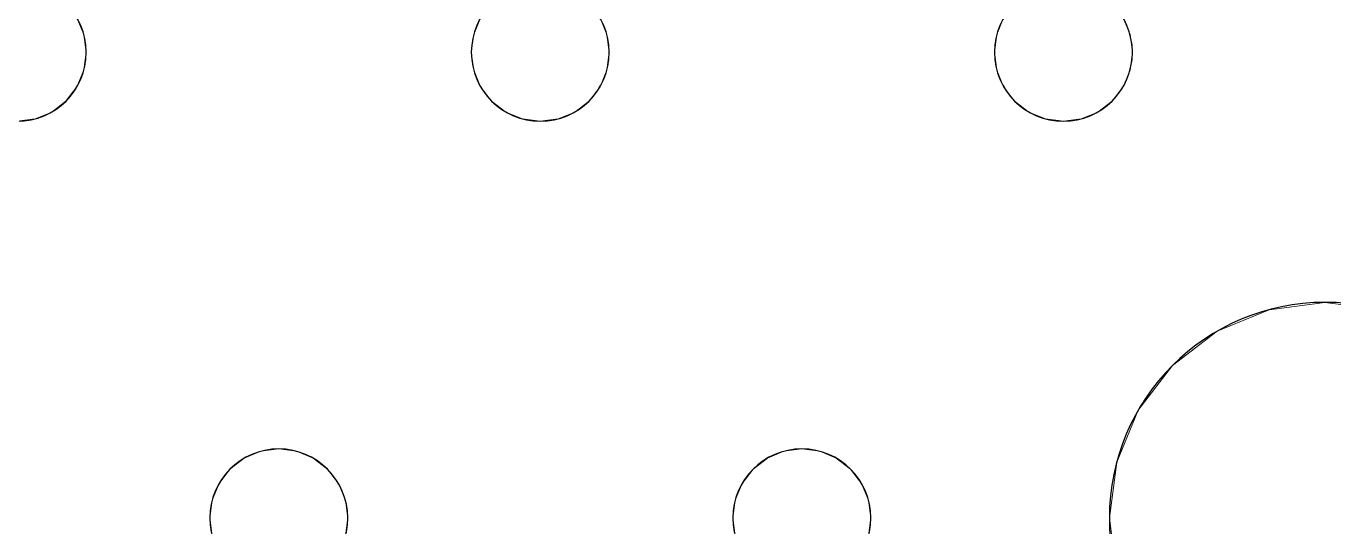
# Model space of a CAD drawing. Header units: millimetres. Extents: x -1 to 1601, y -701 to 1.
# Drawn here: x 1109 to 1184.8, y -233.5 to -204.5 of the extents above; entities that cross this region are included whole.
import ezdxf

# ---------------------------------------------------------------- set-up
doc = ezdxf.new("R2010")
doc.units = ezdxf.units.MM
doc.layers.add('IQ_200_3D', color=1, linetype='Continuous')
doc.layers.add('IQ_204_2D', color=7, linetype='Continuous')

msp = doc.modelspace()

# ---------------------------------------------------------------- linework, layer by layer
at = {"layer": 'IQ_200_3D', "lineweight": 18}
for points, invisible_edges in [([(122.762, -68.034, 850), (1477.238, -68.034, 850), (1477.238, -397.966, 850), (122.762, -397.966, 850)], 10), ([(122.762, -68.034, 860), (122.762, -397.966, 860), (1477.238, -397.966, 860), (1477.238, -68.034, 860)], 5), ([(1112.315, -204.965, 890), (1111.915, -204, 890), (1111.915, -204, 888), (1112.315, -204.965, 888)], 10), ([(1134.921, -204.965, 888), (1112.315, -204.965, 888), (1111.915, -204, 888), (1135.32, -204, 888)], 5), ([(1134.921, -204.965, 890), (1135.32, -204, 890), (1111.915, -204, 890), (1112.315, -204.965, 890)], 10), ([(1135.32, -204, 890), (1134.921, -204.965, 890), (1134.921, -204.965, 888), (1135.32, -204, 888)], 10), ([(1142.648, -204.965, 890), (1142.248, -204, 890), (1142.248, -204, 888), (1142.648, -204.965, 888)], 10), ([(1165.254, -204.965, 888), (1142.648, -204.965, 888), (1142.248, -204, 888), (1165.653, -204, 888)], 5), ([(1165.254, -204.965, 890), (1165.653, -204, 890), (1142.248, -204, 890), (1142.648, -204.965, 890)], 10), ([(1165.653, -204, 890), (1165.254, -204.965, 890), (1165.254, -204.965, 888), (1165.653, -204, 888)], 10), ([(1172.981, -204.965, 890), (1172.582, -204, 890), (1172.582, -204, 888), (1172.981, -204.965, 888)], 10), ([(1195.587, -204.965, 888), (1172.981, -204.965, 888), (1172.582, -204, 888), (1195.987, -204, 888)], 5), ([(1195.587, -204.965, 890), (1195.987, -204, 890), (1172.582, -204, 890), (1172.981, -204.965, 890)], 10), ([(1112.451, -206, 890), (1112.315, -204.965, 890), (1112.315, -204.965, 888), (1112.451, -206, 888)], 2), ([(1112.451, -206, 888), (1112.315, -204.965, 888), (1134.784, -206, 888), (1134.921, -207.035, 888)], 10), ([(1134.921, -204.965, 888), (1134.784, -206, 888), (1112.315, -204.965, 888)], 14), ([(1112.315, -204.965, 890), (1112.451, -206, 890), (1134.784, -206, 890), (1134.921, -204.965, 890)], 10), ([(1134.921, -204.965, 890), (1134.784, -206, 890), (1134.784, -206, 888), (1134.921, -204.965, 888)], 8), ([(1142.784, -206, 890), (1142.648, -204.965, 890), (1142.648, -204.965, 888), (1142.784, -206, 888)], 2), ([(1165.118, -206, 888), (1142.784, -206, 888), (1142.648, -204.965, 888), (1165.254, -204.965, 888)], 5), ([(1165.118, -206, 890), (1165.254, -204.965, 890), (1142.648, -204.965, 890), (1142.784, -206, 890)], 10), ([(1165.254, -204.965, 890), (1165.118, -206, 890), (1165.118, -206, 888), (1165.254, -204.965, 888)], 8), ([(1173.118, -206, 890), (1172.981, -204.965, 890), (1172.981, -204.965, 888), (1173.118, -206, 888)], 2), ([(1172.981, -204.965, 888), (1195.587, -204.965, 888), (1195.451, -206, 888)], 13), ([(1195.451, -206, 888), (1195.587, -207.035, 888), (1173.118, -206, 888), (1172.981, -204.965, 888)], 10), ([(1195.451, -206, 890), (1195.587, -204.965, 890), (1172.981, -204.965, 890), (1173.118, -206, 890)], 10), ([(1112.315, -207.035, 890), (1112.451, -206, 890), (1112.451, -206, 888), (1112.315, -207.035, 888)], 8), ([(1112.315, -207.035, 888), (1112.451, -206, 888), (1134.921, -207.035, 888), (1135.32, -208, 888)], 10), ([(1112.451, -206, 890), (1112.315, -207.035, 890), (1134.921, -207.035, 890), (1134.784, -206, 890)], 10), ([(1134.784, -206, 890), (1134.921, -207.035, 890), (1134.921, -207.035, 888), (1134.784, -206, 888)], 2), ([(1142.648, -207.035, 890), (1142.784, -206, 890), (1142.784, -206, 888), (1142.648, -207.035, 888)], 8), ([(1165.254, -207.035, 888), (1165.653, -208, 888), (1142.648, -207.035, 888), (1142.784, -206, 888)], 10), ([(1165.254, -207.035, 890), (1165.118, -206, 890), (1142.784, -206, 890), (1142.648, -207.035, 890)], 10), ([(1142.784, -206, 888), (1165.118, -206, 888), (1165.254, -207.035, 888)], 13), ([(1165.118, -206, 890), (1165.254, -207.035, 890), (1165.254, -207.035, 888), (1165.118, -206, 888)], 2), ([(1172.981, -207.035, 890), (1173.118, -206, 890), (1173.118, -206, 888), (1172.981, -207.035, 888)], 8), ([(1172.981, -207.035, 888), (1173.118, -206, 888), (1195.587, -207.035, 888), (1184.284, -220.5, 888)], 14), ([(1195.587, -207.035, 890), (1195.451, -206, 890), (1173.118, -206, 890), (1172.981, -207.035, 890)], 10), ([(1111.915, -208, 890), (1112.315, -207.035, 890), (1112.315, -207.035, 888), (1111.915, -208, 888)], 10), ([(1111.915, -208, 888), (1112.315, -207.035, 888), (1135.32, -208, 888), (1123.618, -229, 888)], 14), ([(1135.32, -208, 890), (1134.921, -207.035, 890), (1112.315, -207.035, 890), (1111.915, -208, 890)], 10), ([(1134.921, -207.035, 890), (1135.32, -208, 890), (1135.32, -208, 888), (1134.921, -207.035, 888)], 10), ([(1142.248, -208, 890), (1142.648, -207.035, 890), (1142.648, -207.035, 888), (1142.248, -208, 888)], 10), ([(1142.248, -208, 888), (1142.648, -207.035, 888), (1165.653, -208, 888)], 14), ([(1165.653, -208, 890), (1165.254, -207.035, 890), (1142.648, -207.035, 890), (1142.248, -208, 890)], 10), ([(1165.254, -207.035, 890), (1165.653, -208, 890), (1165.653, -208, 888), (1165.254, -207.035, 888)], 10), ([(1172.582, -208, 890), (1172.981, -207.035, 890), (1172.981, -207.035, 888), (1172.582, -208, 888)], 10), ([(1172.582, -208, 888), (1172.981, -207.035, 888), (1184.284, -220.5, 888), (1181.049, -220.926, 888)], 10), ([(1184.284, -220.5, 890), (1172.981, -207.035, 890), (1172.582, -208, 890), (1181.049, -220.926, 890)], 5), ([(1184.284, -220.5, 890), (1195.987, -208, 890), (1195.587, -207.035, 890), (1172.981, -207.035, 890)], 13), ([(1195.587, -207.035, 888), (1195.987, -208, 888), (1184.284, -220.5, 888)], 14), ([(1111.279, -208.828, 890), (1111.915, -208, 890), (1111.915, -208, 888), (1111.279, -208.828, 888)], 10), ([(1111.279, -208.828, 888), (1111.915, -208, 888), (1123.618, -229, 888)], 14), ([(1111.279, -208.828, 890), (1122.582, -229.136, 890), (1123.618, -229, 890), (1111.915, -208, 890)], 5), ([(1123.618, -229, 890), (1135.956, -208.828, 890), (1135.32, -208, 890), (1111.915, -208, 890)], 13), ([(1135.956, -208.828, 888), (1123.618, -229, 888), (1135.32, -208, 888)], 3), ([(1135.32, -208, 890), (1135.956, -208.828, 890), (1135.956, -208.828, 888), (1135.32, -208, 888)], 10), ([(1141.613, -208.828, 890), (1142.248, -208, 890), (1142.248, -208, 888), (1141.613, -208.828, 888)], 10), ([(1153.951, -229, 888), (1141.613, -208.828, 888), (1142.248, -208, 888), (1165.653, -208, 888)], 13), ([(1153.951, -229, 890), (1142.248, -208, 890), (1141.613, -208.828, 890), (1152.916, -229.136, 890)], 5), ([(1153.951, -229, 890), (1166.289, -208.828, 890), (1165.653, -208, 890), (1142.248, -208, 890)], 13), ([(1153.951, -229, 888), (1165.653, -208, 888), (1166.289, -208.828, 888), (1154.986, -229.136, 888)], 5), ([(1165.653, -208, 890), (1166.289, -208.828, 890), (1166.289, -208.828, 888), (1165.653, -208, 888)], 10), ([(1171.946, -208.828, 890), (1172.582, -208, 890), (1172.582, -208, 888), (1171.946, -208.828, 888)], 10), ([(1181.049, -220.926, 888), (1178.034, -222.175, 888), (1171.946, -208.828, 888), (1172.582, -208, 888)], 10), ([(1181.049, -220.926, 890), (1172.582, -208, 890), (1171.946, -208.828, 890), (1178.034, -222.175, 890)], 5), ([(1195.987, -208, 888), (1196.622, -208.828, 888), (1187.52, -220.926, 888), (1184.284, -220.5, 888)], 10), ([(1187.52, -220.926, 890), (1196.622, -208.828, 890), (1195.987, -208, 890), (1184.284, -220.5, 890)], 5), ([(1110.451, -209.464, 890), (1111.279, -208.828, 890), (1111.279, -208.828, 888), (1110.451, -209.464, 888)], 10), ([(1122.582, -229.136, 888), (1110.451, -209.464, 888), (1111.279, -208.828, 888), (1123.618, -229, 888)], 5), ([(1122.582, -229.136, 890), (1111.279, -208.828, 890), (1110.451, -209.464, 890), (1121.618, -229.536, 890)], 5), ([(1124.653, -229.136, 888), (1123.618, -229, 888), (1135.956, -208.828, 888), (1136.784, -209.464, 888)], 10), ([(1124.653, -229.136, 890), (1136.784, -209.464, 890), (1135.956, -208.828, 890), (1123.618, -229, 890)], 5), ([(1135.956, -208.828, 890), (1136.784, -209.464, 890), (1136.784, -209.464, 888), (1135.956, -208.828, 888)], 10), ([(1140.784, -209.464, 890), (1141.613, -208.828, 890), (1141.613, -208.828, 888), (1140.784, -209.464, 888)], 10), ([(1152.916, -229.136, 888), (1151.951, -229.536, 888), (1140.784, -209.464, 888), (1141.613, -208.828, 888)], 10), ([(1152.916, -229.136, 890), (1141.613, -208.828, 890), (1140.784, -209.464, 890)], 13), ([(1153.951, -229, 888), (1152.916, -229.136, 888), (1141.613, -208.828, 888)], 14), ([(1166.289, -208.828, 890), (1153.951, -229, 890), (1154.986, -229.136, 890)], 13), ([(1167.118, -209.464, 888), (1154.986, -229.136, 888), (1166.289, -208.828, 888)], 3), ([(1167.118, -209.464, 890), (1166.289, -208.828, 890), (1154.986, -229.136, 890), (1155.951, -229.536, 890)], 10), ([(1166.289, -208.828, 890), (1167.118, -209.464, 890), (1167.118, -209.464, 888), (1166.289, -208.828, 888)], 10), ([(1171.118, -209.464, 890), (1171.946, -208.828, 890), (1171.946, -208.828, 888), (1171.118, -209.464, 888)], 10), ([(1171.946, -208.828, 888), (1178.034, -222.175, 888), (1171.118, -209.464, 888)], 3), ([(1171.946, -208.828, 890), (1171.118, -209.464, 890), (1178.034, -222.175, 890)], 14), ([(1096.748, -231, 888), (1096.113, -230.172, 888), (1108.451, -210, 888), (1120.154, -231, 888)], 14), ([(1096.748, -231, 890), (1097.148, -231.965, 890), (1120.154, -231, 890), (1108.451, -210, 890)], 14), ([(1109.486, -209.864, 888), (1108.451, -210, 888), (1108.451, -210, 890), (1109.486, -209.864, 890)], 10), ([(1108.451, -210, 888), (1109.486, -209.864, 888), (1120.789, -230.172, 888), (1120.154, -231, 888)], 10), ([(1120.789, -230.172, 890), (1109.486, -209.864, 890), (1108.451, -210, 890), (1120.154, -231, 890)], 5), ([(1109.486, -209.864, 890), (1110.451, -209.464, 890), (1110.451, -209.464, 888), (1109.486, -209.864, 888)], 10), ([(1109.486, -209.864, 888), (1110.451, -209.464, 888), (1121.618, -229.536, 888), (1120.789, -230.172, 888)], 10), ([(1121.618, -229.536, 890), (1110.451, -209.464, 890), (1109.486, -209.864, 890), (1120.789, -230.172, 890)], 5), ([(1122.582, -229.136, 888), (1121.618, -229.536, 888), (1110.451, -209.464, 888)], 14), ([(1125.618, -229.536, 888), (1124.653, -229.136, 888), (1136.784, -209.464, 888), (1137.749, -209.864, 888)], 10), ([(1125.618, -229.536, 890), (1137.749, -209.864, 890), (1136.784, -209.464, 890), (1124.653, -229.136, 890)], 5), ([(1126.446, -230.172, 888), (1125.618, -229.536, 888), (1137.749, -209.864, 888), (1138.784, -210, 888)], 10), ([(1126.446, -230.172, 890), (1138.784, -210, 890), (1137.749, -209.864, 890), (1125.618, -229.536, 890)], 5), ([(1127.082, -231, 888), (1126.446, -230.172, 888), (1138.784, -210, 888), (1150.487, -231, 888)], 14), ([(1127.082, -231, 890), (1138.784, -210, 890), (1126.446, -230.172, 890)], 3), ([(1138.784, -210, 890), (1127.082, -231, 890), (1150.487, -231, 890), (1151.122, -230.172, 890)], 11), ([(1136.784, -209.464, 890), (1137.749, -209.864, 890), (1137.749, -209.864, 888), (1136.784, -209.464, 888)], 10), ([(1138.784, -210, 888), (1137.749, -209.864, 888), (1137.749, -209.864, 890), (1138.784, -210, 890)], 10), ([(1139.82, -209.864, 888), (1138.784, -210, 888), (1138.784, -210, 890), (1139.82, -209.864, 890)], 10), ([(1138.784, -210, 888), (1139.82, -209.864, 888), (1151.122, -230.172, 888), (1150.487, -231, 888)], 10), ([(1139.82, -209.864, 890), (1138.784, -210, 890), (1151.122, -230.172, 890), (1151.951, -229.536, 890)], 10), ([(1139.82, -209.864, 890), (1140.784, -209.464, 890), (1140.784, -209.464, 888), (1139.82, -209.864, 888)], 10), ([(1139.82, -209.864, 888), (1140.784, -209.464, 888), (1151.951, -229.536, 888), (1151.122, -230.172, 888)], 10), ([(1151.951, -229.536, 890), (1152.916, -229.136, 890), (1140.784, -209.464, 890), (1139.82, -209.864, 890)], 10), ([(1167.118, -209.464, 888), (1168.082, -209.864, 888), (1155.951, -229.536, 888), (1154.986, -229.136, 888)], 10), ([(1168.082, -209.864, 890), (1167.118, -209.464, 890), (1155.951, -229.536, 890), (1156.779, -230.172, 890)], 10), ([(1168.082, -209.864, 888), (1173.459, -226.75, 888), (1156.779, -230.172, 888), (1155.951, -229.536, 888)], 11), ([(1156.779, -230.172, 890), (1172.21, -229.765, 890), (1173.459, -226.75, 890), (1168.082, -209.864, 890)], 13), ([(1167.118, -209.464, 890), (1168.082, -209.864, 890), (1168.082, -209.864, 888), (1167.118, -209.464, 888)], 10), ([(1169.118, -210, 888), (1168.082, -209.864, 888), (1168.082, -209.864, 890), (1169.118, -210, 890)], 10), ([(1168.082, -209.864, 888), (1169.118, -210, 888), (1175.445, -224.161, 888), (1173.459, -226.75, 888)], 10), ([(1168.082, -209.864, 890), (1173.459, -226.75, 890), (1175.445, -224.161, 890), (1169.118, -210, 890)], 5), ([(1170.153, -209.864, 888), (1169.118, -210, 888), (1169.118, -210, 890), (1170.153, -209.864, 890)], 10), ([(1175.445, -224.161, 888), (1169.118, -210, 888), (1170.153, -209.864, 888), (1178.034, -222.175, 888)], 5), ([(1175.445, -224.161, 890), (1178.034, -222.175, 890), (1170.153, -209.864, 890), (1169.118, -210, 890)], 10), ([(1170.153, -209.864, 890), (1171.118, -209.464, 890), (1171.118, -209.464, 888), (1170.153, -209.864, 888)], 10), ([(1171.118, -209.464, 888), (1178.034, -222.175, 888), (1170.153, -209.864, 888)], 3), ([(1178.034, -222.175, 890), (1171.118, -209.464, 890), (1170.153, -209.864, 890)], 13), ([(1181.049, -220.926, 888), (1184.284, -220.5, 888), (1184.284, -220.5, 890), (1181.049, -220.926, 890)], 10), ([(1184.284, -220.5, 888), (1187.52, -220.926, 888), (1187.52, -220.926, 890), (1184.284, -220.5, 890)], 10), ([(1181.049, -220.926, 890), (1178.034, -222.175, 890), (1178.034, -222.175, 888), (1181.049, -220.926, 888)], 10), ([(1178.034, -222.175, 890), (1175.445, -224.161, 890), (1175.445, -224.161, 888), (1178.034, -222.175, 888)], 10), ([(1175.445, -224.161, 890), (1173.459, -226.75, 890), (1173.459, -226.75, 888), (1175.445, -224.161, 888)], 10), ([(1172.21, -229.765, 888), (1157.415, -231, 888), (1156.779, -230.172, 888), (1173.459, -226.75, 888)], 5), ([(1173.459, -226.75, 890), (1172.21, -229.765, 890), (1172.21, -229.765, 888), (1173.459, -226.75, 888)], 10), ([(1122.582, -229.136, 888), (1123.618, -229, 888), (1123.618, -229, 890), (1122.582, -229.136, 890)], 10), ([(1123.618, -229, 888), (1124.653, -229.136, 888), (1124.653, -229.136, 890), (1123.618, -229, 890)], 10), ([(1152.916, -229.136, 888), (1153.951, -229, 888), (1153.951, -229, 890), (1152.916, -229.136, 890)], 10), ([(1153.951, -229, 888), (1154.986, -229.136, 888), (1154.986, -229.136, 890), (1153.951, -229, 890)], 10), ([(1121.618, -229.536, 890), (1120.789, -230.172, 890), (1120.789, -230.172, 888), (1121.618, -229.536, 888)], 10), ([(1122.582, -229.136, 890), (1121.618, -229.536, 890), (1121.618, -229.536, 888), (1122.582, -229.136, 888)], 10), ([(1125.618, -229.536, 890), (1124.653, -229.136, 890), (1124.653, -229.136, 888), (1125.618, -229.536, 888)], 10), ([(1126.446, -230.172, 890), (1125.618, -229.536, 890), (1125.618, -229.536, 888), (1126.446, -230.172, 888)], 10), ([(1151.951, -229.536, 890), (1151.122, -230.172, 890), (1151.122, -230.172, 888), (1151.951, -229.536, 888)], 10), ([(1152.916, -229.136, 890), (1151.951, -229.536, 890), (1151.951, -229.536, 888), (1152.916, -229.136, 888)], 10), ([(1155.951, -229.536, 890), (1154.986, -229.136, 890), (1154.986, -229.136, 888), (1155.951, -229.536, 888)], 10), ([(1156.779, -230.172, 890), (1155.951, -229.536, 890), (1155.951, -229.536, 888), (1156.779, -230.172, 888)], 10), ([(1157.415, -231, 890), (1172.21, -229.765, 890), (1156.779, -230.172, 890)], 3), ([(1157.815, -231.965, 888), (1157.415, -231, 888), (1172.21, -229.765, 888)], 14), ([(1172.21, -229.765, 890), (1157.415, -231, 890), (1157.815, -231.965, 890)], 13), ([(1171.784, -233, 888), (1157.951, -233, 888), (1157.815, -231.965, 888), (1172.21, -229.765, 888)], 5), ([(1171.784, -233, 890), (1172.21, -229.765, 890), (1157.815, -231.965, 890), (1157.951, -233, 890)], 10), ([(1172.21, -229.765, 890), (1171.784, -233, 890), (1171.784, -233, 888), (1172.21, -229.765, 888)], 8), ([(1120.789, -230.172, 890), (1120.154, -231, 890), (1120.154, -231, 888), (1120.789, -230.172, 888)], 10), ([(1127.082, -231, 890), (1126.446, -230.172, 890), (1126.446, -230.172, 888), (1127.082, -231, 888)], 10), ([(1151.122, -230.172, 890), (1150.487, -231, 890), (1150.487, -231, 888), (1151.122, -230.172, 888)], 10), ([(1157.415, -231, 890), (1156.779, -230.172, 890), (1156.779, -230.172, 888), (1157.415, -231, 888)], 10), ([(1120.154, -231, 888), (1119.754, -231.965, 888), (1097.148, -231.965, 888), (1096.748, -231, 888)], 10), ([(1120.154, -231, 890), (1097.148, -231.965, 890), (1119.754, -231.965, 890)], 3), ([(1120.154, -231, 890), (1119.754, -231.965, 890), (1119.754, -231.965, 888), (1120.154, -231, 888)], 10), ([(1127.481, -231.965, 890), (1127.082, -231, 890), (1127.082, -231, 888), (1127.481, -231.965, 888)], 10), ([(1127.481, -231.965, 888), (1127.082, -231, 888), (1150.487, -231, 888), (1150.087, -231.965, 888)], 10), ([(1127.481, -231.965, 890), (1150.087, -231.965, 890), (1150.487, -231, 890), (1127.082, -231, 890)], 5), ([(1150.487, -231, 890), (1150.087, -231.965, 890), (1150.087, -231.965, 888), (1150.487, -231, 888)], 10), ([(1157.815, -231.965, 890), (1157.415, -231, 890), (1157.415, -231, 888), (1157.815, -231.965, 888)], 10), ([(1119.754, -231.965, 888), (1119.618, -233, 888), (1097.284, -233, 888), (1097.148, -231.965, 888)], 10), ([(1097.284, -233, 890), (1119.618, -233, 890), (1119.754, -231.965, 890), (1097.148, -231.965, 890)], 5), ([(1119.754, -231.965, 890), (1119.618, -233, 890), (1119.618, -233, 888), (1119.754, -231.965, 888)], 8), ([(1127.618, -233, 890), (1127.481, -231.965, 890), (1127.481, -231.965, 888), (1127.618, -233, 888)], 2), ([(1127.618, -233, 888), (1127.481, -231.965, 888), (1150.087, -231.965, 888), (1149.951, -233, 888)], 10), ([(1127.618, -233, 890), (1149.951, -233, 890), (1150.087, -231.965, 890), (1127.481, -231.965, 890)], 5), ([(1150.087, -231.965, 890), (1149.951, -233, 890), (1149.951, -233, 888), (1150.087, -231.965, 888)], 8), ([(1157.951, -233, 890), (1157.815, -231.965, 890), (1157.815, -231.965, 888), (1157.951, -233, 888)], 2), ([(1119.754, -234.035, 888), (1097.148, -234.035, 888), (1097.284, -233, 888), (1119.618, -233, 888)], 5), ([(1119.754, -234.035, 890), (1119.618, -233, 890), (1097.284, -233, 890), (1097.148, -234.035, 890)], 10), ([(1119.618, -233, 890), (1119.754, -234.035, 890), (1119.754, -234.035, 888), (1119.618, -233, 888)], 2), ([(1127.481, -234.035, 890), (1127.618, -233, 890), (1127.618, -233, 888), (1127.481, -234.035, 888)], 8), ([(1150.087, -234.035, 888), (1127.481, -234.035, 888), (1127.618, -233, 888), (1149.951, -233, 888)], 5), ([(1150.087, -234.035, 890), (1149.951, -233, 890), (1127.618, -233, 890), (1127.481, -234.035, 890)], 10), ([(1149.951, -233, 890), (1150.087, -234.035, 890), (1150.087, -234.035, 888), (1149.951, -233, 888)], 2), ([(1157.815, -234.035, 890), (1157.951, -233, 890), (1157.951, -233, 888), (1157.815, -234.035, 888)], 8), ([(1157.815, -234.035, 888), (1157.951, -233, 888), (1171.784, -233, 888), (1172.21, -236.235, 888)], 10), ([(1157.815, -234.035, 890), (1172.21, -236.235, 890), (1171.784, -233, 890), (1157.951, -233, 890)], 5), ([(1171.784, -233, 890), (1172.21, -236.235, 890), (1172.21, -236.235, 888), (1171.784, -233, 888)], 2)]:
    msp.add_3dface(points, dxfattribs=dict(at, invisible_edges=invisible_edges))
at = {"layer": 'IQ_204_2D'}
for centre, radius, start, end in [((1108.451, -206), 4, 0, 180), ((1138.784, -206), 4, 360, 180), ((1169.118, -206), 4, 0, 180), ((1108.451, -206), 4, 180, 360), ((1138.784, -206), 4, 180, 360), ((1169.118, -206), 4, 180, 360), ((1184.284, -233), 12.5, 0, 180), ((1123.618, -233), 4, 360, 180), ((1153.951, -233), 4, 0, 180), ((1123.618, -233), 4, 180, 360), ((1153.951, -233), 4, 180, 360), ((1184.284, -233), 12.5, 180, 360)]:
    msp.add_arc(centre, radius, start, end, dxfattribs=at)

# ---------------------------------------------------------------- meshes
at = {"layer": 'IQ_200_3D', "lineweight": 18}
mesh = msp.add_polyface(dxfattribs=at)
corners = [(1600, 0, 850), (1600, -700, 850), (0, -700, 850), (0, 0, 850), (1210.5, -594, 850), (1211.556, -602.023, 850), (1214.653, -609.5, 850), (1219.58, -615.92, 850), (1226, -620.847, 850), (1233.477, -623.944, 850), (1241.5, -625, 850), (1459.5, -625, 850), (1467.523, -623.944, 850), (1475, -620.847, 850), (1481.42, -615.92, 850), (1486.347, -609.5, 850), (1489.444, -602.023, 850), (1490.5, -594, 850), (1490.5, -476, 850), (1489.444, -467.977, 850), (1486.347, -460.5, 850), (1481.42, -454.08, 850), (1475, -449.153, 850), (1467.523, -446.056, 850), (1459.5, -445, 850), (1241.5, -445, 850), (1233.477, -446.056, 850), (1226, -449.153, 850), (1219.58, -454.08, 850), (1214.653, -460.5, 850), (1211.556, -467.977, 850), (1210.5, -476, 850), (1477.5, -68.034, 850), (122.5, -68.034, 850), (110.412, -69.625, 850), (99.148, -74.291, 850), (89.475, -81.713, 850), (82.053, -91.386, 850), (77.388, -102.65, 850), (75.796, -114.738, 850), (75.796, -351.262, 850), (77.388, -363.35, 850), (82.053, -374.614, 850), (89.475, -384.287, 850), (99.148, -391.709, 850), (110.412, -396.375, 850), (122.5, -397.966, 850), (1477.5, -397.966, 850), (1489.588, -396.375, 850), (1500.852, -391.709, 850), (1510.525, -384.287, 850), (1517.947, -374.614, 850), (1522.612, -363.35, 850), (1524.204, -351.262, 850), (1524.204, -114.738, 850), (1522.612, -102.65, 850), (1517.947, -91.386, 850), (1510.525, -81.713, 850), (1500.852, -74.291, 850), (1489.588, -69.625, 850)]
mesh.append_faces([[corners[k] for k in face] for face in [(37, 3, 36), (35, 3, 34), (4, 46, 31), (31, 46, 30), (55, 0, 54), (16, 1, 15), (14, 1, 13), (21, 49, 20), (11, 1, 10)]], dxfattribs={"vtx0": -1, "vtx1": -1})
mesh.append_faces([[corners[k] for k in face] for face in [(3, 37, 38), (3, 38, 39), (3, 39, 40, 2), (2, 40, 41), (46, 4, 5), (2, 6, 7), (46, 29, 30), (46, 28, 29), (26, 46, 47, 25), (46, 26, 27), (0, 59, 32, 3), (20, 49, 50, 19), (47, 24, 25), (0, 55, 56), (1, 52, 53), (19, 50, 51, 18), (1, 16, 17)]], dxfattribs={"vtx0": -1, "vtx2": -1})
mesh.append_faces([[corners[k] for k in face] for face in [(2, 45, 46, 5), (1, 17, 18, 51)]], dxfattribs={"vtx0": -1, "vtx2": -1, "vtx3": -1})
mesh.append_faces([[corners[k] for k in face] for face in [(41, 42, 2), (35, 36, 3), (33, 34, 3, 32), (43, 44, 2), (44, 45, 2), (42, 43, 2), (5, 6, 2), (27, 28, 46), (7, 8, 2), (8, 9, 2), (58, 59, 0), (56, 57, 0), (57, 58, 0), (51, 52, 1), (23, 24, 47), (11, 12, 1), (12, 13, 1), (14, 15, 1)]], dxfattribs={"vtx1": -1, "vtx2": -1})
mesh.append_faces([[corners[k] for k in face] for face in [(1, 2, 9, 10), (47, 48, 22, 23), (48, 49, 21, 22), (53, 54, 0, 1)]], dxfattribs={"vtx1": -1, "vtx3": -1})
mesh = msp.add_polyface(dxfattribs=at)
corners = [(1600, -700, 900), (1600, -23, 900), (0, -23, 900), (0, -700, 900), (90, -35.113, 900), (1510, -35.113, 900), (1529.382, -37.665, 900), (1547.443, -45.146, 900), (1562.953, -57.047, 900), (1574.854, -72.557, 900), (1582.335, -90.618, 900), (1584.887, -110, 900), (1584.887, -610, 900), (1582.335, -629.382, 900), (1574.854, -647.443, 900), (1562.953, -662.953, 900), (1547.443, -674.854, 900), (1529.382, -682.335, 900), (1510, -684.887, 900), (90, -684.887, 900), (70.618, -682.335, 900), (52.557, -674.854, 900), (37.047, -662.953, 900), (25.146, -647.443, 900), (17.665, -629.382, 900), (15.113, -610, 900), (15.113, -110, 900), (17.665, -90.618, 900), (25.146, -72.557, 900), (37.047, -57.047, 900), (52.557, -45.146, 900), (70.618, -37.665, 900)]
mesh.append_faces([[corners[k] for k in face] for face in [(9, 1, 8), (14, 0, 13), (31, 2, 30), (28, 2, 27), (21, 3, 20), (23, 3, 22)]], dxfattribs={"vtx0": -1, "vtx1": -1})
mesh.append_faces([[corners[k] for k in face] for face in [(1, 9, 10), (1, 11, 12, 0), (0, 14, 15), (0, 18, 19), (2, 28, 29), (3, 23, 24)]], dxfattribs={"vtx0": -1, "vtx2": -1})
mesh.append_faces([[corners[k] for k in face] for face in [(10, 11, 1), (5, 6, 1), (7, 8, 1), (6, 7, 1), (12, 13, 0), (15, 16, 0), (17, 18, 0), (16, 17, 0), (31, 4, 2), (29, 30, 2), (26, 27, 2), (21, 22, 3), (24, 25, 3)]], dxfattribs={"vtx1": -1, "vtx2": -1})
mesh.append_faces([[corners[k] for k in face] for face in [(4, 5, 1, 2), (25, 26, 2, 3), (19, 20, 3, 0)]], dxfattribs={"vtx1": -1, "vtx3": -1})
mesh = msp.add_polyface(dxfattribs=at)
corners = [(1510, -48.392, 890), (90, -48.392, 890), (66.424, -53.082, 890), (46.437, -66.437, 890), (33.082, -86.424, 890), (28.392, -110, 890), (28.392, -610, 890), (33.082, -633.576, 890), (46.437, -653.563, 890), (66.424, -666.918, 890), (90, -671.608, 890), (1510, -671.608, 890), (1533.576, -666.918, 890), (1553.563, -653.563, 890), (1566.918, -633.576, 890), (1571.608, -610, 890), (1571.608, -110, 890), (1566.918, -86.424, 890), (1553.563, -66.437, 890), (1533.576, -53.082, 890), (122.5, -418.034, 890), (1477.5, -418.034, 890), (1489.656, -419.634, 890), (1500.983, -424.326, 890), (1510.71, -431.79, 890), (1518.174, -441.517, 890), (1522.866, -452.844, 890), (1524.466, -465, 890), (1524.466, -605, 890), (1522.866, -617.156, 890), (1518.174, -628.483, 890), (1510.71, -638.21, 890), (1500.983, -645.674, 890), (1489.656, -650.366, 890), (1477.5, -651.966, 890), (122.5, -651.966, 890), (110.344, -650.366, 890), (99.017, -645.674, 890), (89.29, -638.21, 890), (81.826, -628.483, 890), (77.134, -617.156, 890), (75.534, -605, 890), (75.534, -465, 890), (77.134, -452.844, 890), (81.826, -441.517, 890), (89.29, -431.79, 890), (99.017, -424.326, 890), (110.344, -419.634, 890), (122.5, -68.034, 890), (1477.5, -68.034, 890), (1489.588, -69.625, 890), (1500.852, -74.291, 890), (1510.525, -81.713, 890), (1517.947, -91.386, 890), (1522.612, -102.65, 890), (1524.204, -114.738, 890), (1524.204, -351.262, 890), (1522.612, -363.35, 890), (1517.947, -374.614, 890), (1510.525, -384.287, 890), (1500.852, -391.709, 890), (1489.588, -396.375, 890), (1477.5, -397.966, 890), (122.5, -397.966, 890), (110.412, -396.375, 890), (99.148, -391.709, 890), (89.475, -384.287, 890), (82.053, -374.614, 890), (77.388, -363.35, 890), (75.796, -351.262, 890), (75.796, -114.738, 890), (77.388, -102.65, 890), (82.053, -91.386, 890), (89.475, -81.713, 890), (99.148, -74.291, 890), (110.412, -69.625, 890)]
mesh.append_faces([[corners[k] for k in face] for face in [(65, 47, 64), (75, 1, 74), (71, 5, 70), (73, 2, 72)]], dxfattribs={"vtx0": -1, "vtx1": -1})
mesh.append_faces([[corners[k] for k in face] for face in [(15, 28, 29, 14), (11, 32, 33), (16, 55, 56, 15), (54, 17, 18, 53), (53, 18, 19, 52), (52, 19, 0, 51), (0, 50, 51), (10, 37, 38, 9), (64, 47, 20, 63), (8, 39, 40, 7), (39, 8, 9, 38), (69, 42, 43), (1, 75, 48, 0), (3, 71, 72, 2)]], dxfattribs={"vtx0": -1, "vtx2": -1})
mesh.append_faces([[corners[k] for k in face] for face in [(6, 41, 42, 69)]], dxfattribs={"vtx0": -1, "vtx2": -1, "vtx3": -1})
mesh.append_faces([[corners[k] for k in face] for face in [(11, 33, 34, 35), (71, 3, 4, 5)]], dxfattribs={"vtx0": -1, "vtx3": -1})
mesh.append_faces([[corners[k] for k in face] for face in [(49, 50, 0, 48), (36, 37, 10)]], dxfattribs={"vtx1": -1, "vtx2": -1})
mesh.append_faces([[corners[k] for k in face] for face in [(27, 28, 15, 56)]], dxfattribs={"vtx1": -1, "vtx2": -1, "vtx3": -1})
mesh.append_faces([[corners[k] for k in face] for face in [(13, 14, 29, 30), (12, 13, 30, 31), (26, 27, 56, 57), (31, 32, 11, 12), (24, 25, 58, 59), (21, 22, 61, 62), (22, 23, 60, 61), (23, 24, 59, 60), (25, 26, 57, 58), (54, 55, 16, 17), (20, 21, 62, 63), (35, 36, 10, 11), (45, 46, 66, 67), (46, 47, 65, 66), (6, 7, 40, 41), (43, 44, 68, 69), (44, 45, 67, 68), (73, 74, 1, 2), (69, 70, 5, 6)]], dxfattribs={"vtx1": -1, "vtx3": -1})

doc.saveas('drawing.dxf')
